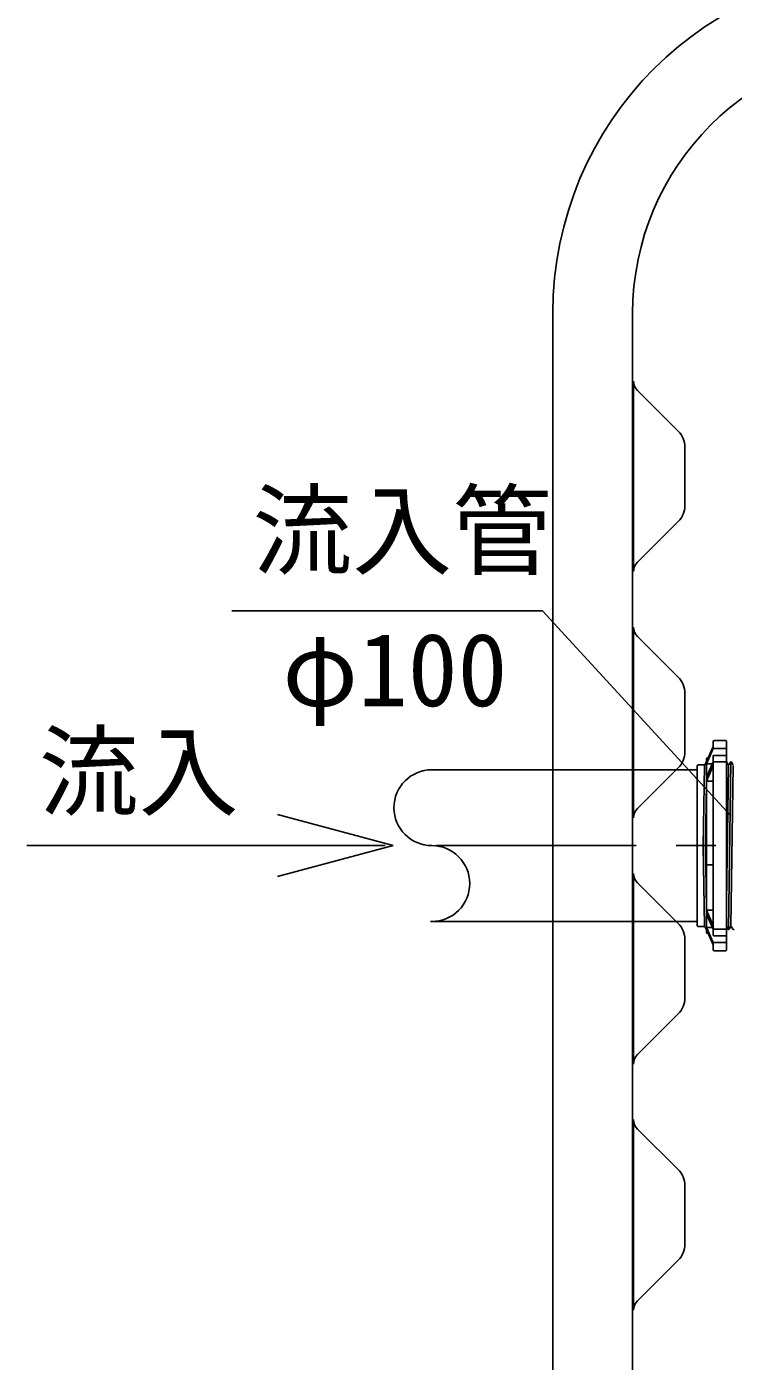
# Model space of a CAD drawing. Units: millimetres, scale not verified. Extents: x -10482 to 6837, y -7144 to 4933.
# Drawn here: x -6741 to -6210, y -29 to 974 of the extents above; entities that cross this region are included whole.
import ezdxf
from ezdxf.enums import TextEntityAlignment as Align

# ---------------------------------------------------------------- set-up
doc = ezdxf.new("R2010")
doc.units = ezdxf.units.MM
doc.header["$LTSCALE"] = 30
doc.linetypes.add('CHAIN1', pattern=[8, 5, -1, 1, -1])
doc.layers.add('0-0_KUTAI', color=4, linetype='Continuous', lineweight=25)
doc.layers.add('0-1_KIKI', color=3, linetype='Continuous', lineweight=25)
doc.styles.add('MS Gothic', font='')
doc.styles.get('MS Gothic').set_extended_font_data('MS Gothic')

msp = doc.modelspace()

# ---------------------------------------------------------------- linework, layer by layer
at = {"layer": '0-0_KUTAI'}
msp.add_line((-6587.39, 534.97), (-6353.79, 534.97), dxfattribs=at)
at = {"layer": '0-1_KIKI'}
for p, q in [((-6346.08, -41.53), (-6346.08, 758.47)), ((-6286.08, 635.97), (-6286.08, 758.47)), ((-6285.38, 707.59), (-6285.38, 564.36)), ((-6282.44, 700.5), (-6251.81, 670)), ((-6246.81, 657.95), (-6246.81, 614)), ((-6282.44, 571.44), (-6251.81, 601.95)), ((-6285.38, 522.59), (-6285.38, 379.36)), ((-6282.44, 515.5), (-6251.81, 485)), ((-6246.81, 472.95), (-6246.81, 429)), ((-6230.53, 421.49), (-6225.53, 432.98)), ((-6230.53, 419.97), (-6225.53, 431.34)), ((-6225.53, 436.47), (-6225.53, 431.34)), ((-6215.53, 431.34), (-6225.53, 431.34)), ((-6216.03, 437.47), (-6224.53, 437.47)), ((-6215.53, 358.47), (-6215.53, 436.97)), ((-6230.75, 421.21), (-6231.68, 419.42)), ((-6230.53, 423.47), (-6230.53, 420.27)), ((-6230.53, 358.47), (-6230.53, 421.49)), ((-6230.53, 409.97), (-6225.53, 421.34)), ((-6229.53, 424.47), (-6229.23, 424.47)), ((-6225.53, 425.76), (-6225.53, 358.47)), ((-6225.53, 421.34), (-6215.53, 421.34)), ((-6215.53, 426.26), (-6225.03, 426.26)), ((-6215.35, 421.21), (-6214.42, 419.42)), ((-6212.61, 421.21), (-6213.53, 419.42)), ((-6211.72, 421.21), (-6210.79, 419.42)), ((-6237.49, 415.47), (-6437.91, 415.47)), ((-6282.44, 386.44), (-6251.81, 416.95)), ((-6236.99, 419.15), (-6237.49, 418.65)), ((-6237.49, 418.65), (-6237.49, 358.47)), ((-6236.99, 419.15), (-6232.19, 419.15)), ((-6232.19, 418.66), (-6233.06, 358.47)), ((-6230.53, 419.97), (-6226.13, 419.97)), ((-6214.05, 418.66), (-6215.53, 315.66)), ((-6212.17, 420.97), (-6213.98, 295.47)), ((-6210.42, 418.65), (-6212.16, 297.79)), ((-6230.53, 405.61), (-6231.21, 358.47)), ((-6286.08, 358.47), (-6286.08, 265.97)), ((-6237.49, 298.29), (-6237.49, 358.47)), ((-6232.19, 298.29), (-6233.06, 358.47)), ((-6230.53, 311.34), (-6231.21, 358.47)), ((-6230.53, 358.47), (-6230.53, 295.46)), ((-6225.53, 291.19), (-6225.53, 358.47)), ((-6215.53, 358.47), (-6215.53, 279.97)), ((-6230.53, 343.97), (-6225.53, 343.97)), ((-6285.38, 337.59), (-6285.38, 194.36)), ((-6282.44, 330.5), (-6251.81, 300)), ((-6437.91, 301.47), (-6237.49, 301.47)), ((-6230.53, 306.98), (-6225.53, 295.61)), ((-6236.99, 297.79), (-6237.49, 298.29)), ((-6233.93, 297.79), (-6236.99, 297.79)), ((-6236.75, 297.79), (-6232.19, 297.79)), ((-6230.75, 295.74), (-6231.68, 297.52)), ((-6230.53, 296.98), (-6226.13, 296.98)), ((-6230.53, 296.98), (-6225.53, 285.61)), ((-6230.53, 293.47), (-6230.53, 296.68)), ((-6230.53, 295.46), (-6225.53, 283.97)), ((-6229.53, 292.47), (-6229.23, 292.47)), ((-6225.53, 295.61), (-6215.53, 295.61)), ((-6214.42, 295.74), (-6215.35, 297.52)), ((-6213.53, 295.74), (-6212.61, 297.52)), ((-6210.79, 295.74), (-6211.72, 297.52)), ((-6246.81, 287.95), (-6246.81, 244)), ((-6225.53, 280.47), (-6225.53, 285.61)), ((-6215.53, 285.61), (-6225.53, 285.61)), ((-6215.53, 290.69), (-6225.03, 290.69)), ((-6216.03, 279.47), (-6224.53, 279.47)), ((-6286.08, 265.97), (-6286.08, 80.97)), ((-6282.44, 201.44), (-6251.81, 231.95)), ((-6285.38, 152.59), (-6285.38, 9.36)), ((-6282.44, 145.5), (-6251.81, 115)), ((-6246.81, 102.95), (-6246.81, 59)), ((-6286.08, 80.97), (-6286.08, -41.53)), ((-6282.44, 16.44), (-6251.81, 46.95))]:
    msp.add_line(p, q, dxfattribs=at)
at = {"layer": '0-1_KIKI', "color": 4}
for p, q in [((-6353.8, 534.97), (-6212.32, 380.75)), ((-6465.93, 358.52), (-6552.87, 381.82)), ((-6741.45, 358.52), (-6472.17, 358.52)), ((-6465.93, 358.52), (-6552.87, 335.23))]:
    msp.add_line(p, q, dxfattribs=at)
at = {"layer": '0-1_KIKI', "linetype": 'CHAIN1'}
msp.add_line((-6433.44, 358.47), (-3887.71, 358.47), dxfattribs=at)
at = {"layer": '0-1_KIKI'}
for points in [[(-6286.08, 358.47), (-6286.08, 450.97), (-6286.08, 635.97)], [(-6225.53, 406.99), (-6230.53, 406.99), (-6225.53, 418.48)], [(-6225.53, 309.96), (-6230.53, 309.96), (-6225.53, 298.47)]]:
    msp.add_lwpolyline(points, dxfattribs=at)
for centre, radius, start, end in [((-6086.08, 758.47), 260, 90, 180), ((-6086.08, 758.47), 200, 90, 180), ((-6275.38, 707.59), 10, 180, 225.10923), ((-6263.81, 657.95), 17, 0, 45.10923), ((-6263.81, 614), 17, 314.89077, 0), ((-6275.38, 564.36), 10, 134.89077, 180), ((-6275.38, 522.59), 10, 180, 225.10923), ((-6263.81, 472.95), 17, 0, 45.10923), ((-6224.53, 436.47), 1, 90, 180), ((-6216.03, 436.97), 0.5, 0, 90), ((-6263.81, 429), 17, 314.89077, 0), ((-6229.53, 423.47), 1, 90, 180), ((-6225.03, 425.76), 0.5, 90, 180), ((-6215.79, 420.97), 0.5, 27.5, 59.04264), ((-6212.16, 420.97), 0.5, 27.5, 152.5), ((-6436.98, 386.97), 28.5, 90, 270), ((-6232.12, 419.65), 0.5, 262.32983, 332.5), ((-6213.98, 419.65), 0.5, 207.5, 332.5), ((-6210.35, 419.65), 0.5, 207.5, 262.32983), ((-6275.38, 379.36), 10, 134.89077, 180), ((-6436.98, 329.97), 28.5, 270, 90), ((-6275.38, 337.59), 10, 180, 225.10923), ((-6263.81, 287.95), 17, 0, 45.10923), ((-6232.12, 297.29), 0.5, 27.5, 97.67017), ((-6229.53, 293.47), 1, 180, 270), ((-6225.03, 291.19), 0.5, 180, 270), ((-6215.79, 297.29), 0.5, 27.5, 59.04264), ((-6213.98, 295.97), 0.5, 207.5, 332.5), ((-6212.16, 297.29), 0.5, 27.5, 152.5), ((-6210.35, 295.97), 0.5, 207.5, 332.5), ((-6224.53, 280.47), 1, 180, 270), ((-6216.03, 279.97), 0.5, 270, 0), ((-6263.81, 244), 17, 314.89077, 0), ((-6275.38, 194.36), 10, 134.89077, 180), ((-6275.38, 152.59), 10, 180, 225.10923), ((-6263.81, 102.95), 17, 0, 45.10923), ((-6263.81, 59), 17, 314.89077, 0), ((-6275.38, 9.36), 10, 134.89077, 180)]:
    msp.add_arc(centre, radius, start, end, dxfattribs=at)

# ---------------------------------------------------------------- texts
at = {"layer": '0-1_KIKI', "color": 4, "style": 'MS Gothic'}
for s, p in [('流入管', (-6571.79, 551.36)), ('φ100', (-6549.29, 446.74)), ('流入', (-6732.26, 370.19))]:
    msp.add_text(s, height=54.99, dxfattribs=at).set_placement(p, align=Align.BOTTOM_LEFT)

doc.saveas('drawing.dxf')
